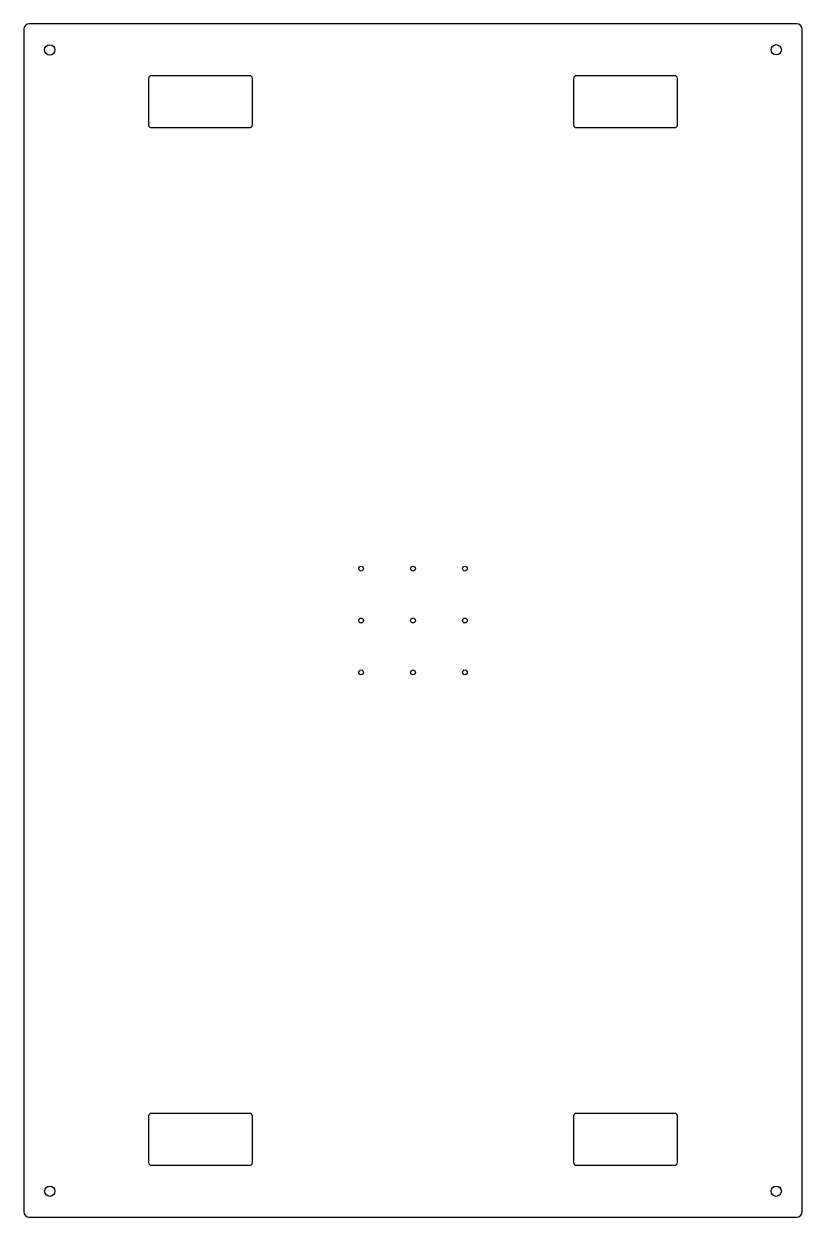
# Model space of a CAD drawing. Header units: millimetres. Extents: x 0 to 1500, y 0 to 2300.
import ezdxf

# ---------------------------------------------------------------- set-up
doc = ezdxf.new("R2010")
doc.units = ezdxf.units.MM

msp = doc.modelspace()

# ---------------------------------------------------------------- linework, layer by layer
at = {"color": 7, "linetype": 'Continuous', "lineweight": 25}
for p, q in [((1490, 2300), (10, 2300)), ((0, 2290), (0, 10)), ((1500, 10), (1500, 2290)), ((240.4, 2195), (240.4, 2105)), ((435.4, 2200), (245.4, 2200)), ((440.4, 2105), (440.4, 2195)), ((1059.6, 2195), (1059.6, 2105)), ((1254.6, 2200), (1064.6, 2200)), ((1259.6, 2105), (1259.6, 2195)), ((245.4, 2100), (435.4, 2100)), ((1064.6, 2100), (1254.6, 2100)), ((240.4, 195), (240.4, 105)), ((435.4, 200), (245.4, 200)), ((440.4, 105), (440.4, 195)), ((1059.6, 195), (1059.6, 105)), ((1254.6, 200), (1064.6, 200)), ((1259.6, 105), (1259.6, 195)), ((245.4, 100), (435.4, 100)), ((1064.6, 100), (1254.6, 100)), ((10, 0), (1490, 0))]:
    msp.add_line(p, q, dxfattribs=at)
for centre, radius in [((49.9, 2249.8), 10.1), ((1450, 2250), 10), ((650, 1250), 4.6), ((750, 1250), 4.6), ((850, 1250), 4.6), ((650, 1150), 4.6), ((750, 1150), 4.6), ((850, 1150), 4.6), ((650, 1050), 4.6), ((750, 1050), 4.6), ((850, 1050), 4.6), ((50, 50), 10), ((1450, 50), 10)]:
    msp.add_circle(centre, radius, dxfattribs=at)
for centre, radius, start, end in [((10, 2290), 10, 90, 180), ((1490, 2290), 10, 0, 90), ((245.4, 2195), 5, 90, 180), ((435.4, 2195), 5, 0, 90), ((1064.6, 2195), 5, 90, 180), ((1254.6, 2195), 5, 0, 90), ((245.4, 2105), 5, 180, 270), ((435.4, 2105), 5, 270, 0), ((1064.6, 2105), 5, 180, 270), ((1254.6, 2105), 5, 270, 0), ((245.4, 195), 5, 90, 180), ((435.4, 195), 5, 0, 90), ((1064.6, 195), 5, 90, 180), ((1254.6, 195), 5, 0, 90), ((245.4, 105), 5, 180, 270), ((435.4, 105), 5, 270, 0), ((1064.6, 105), 5, 180, 270), ((1254.6, 105), 5, 270, 0), ((10, 10), 10, 180, 270), ((1490, 10), 10, 270, 0)]:
    msp.add_arc(centre, radius, start, end, dxfattribs=at)

doc.saveas('drawing.dxf')
